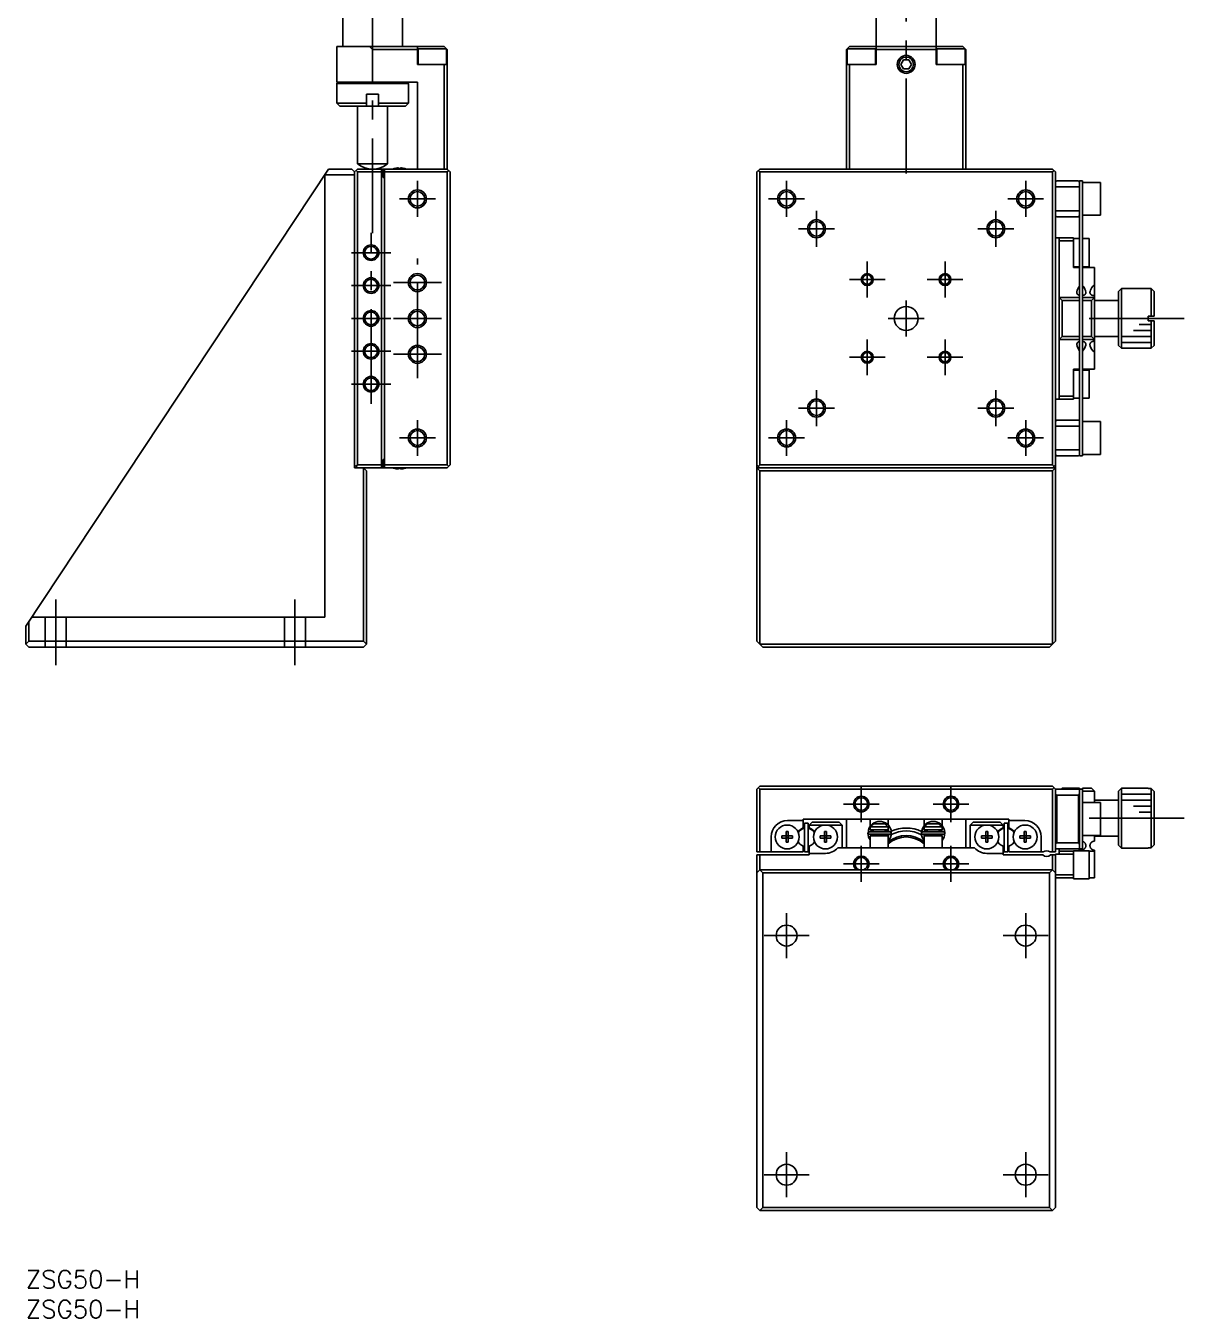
# Model space of a CAD drawing. Extents: x 0 to 429, y -8 to 337.
# Drawn here: x 0 to 193.8, y -8 to 208.2 of the extents above; entities that cross this region are included whole.
import ezdxf

# ---------------------------------------------------------------- set-up
doc = ezdxf.new("R2010")
doc.units = 0
doc.header["$LTSCALE"] = 0.5
doc.linetypes.add('CENTER', pattern=[50.8, 31.75, -6.35, 6.35, -6.35])
doc.linetypes.add('DASHED', pattern=[19.05, 12.7, -6.35])
for name, color, linetype in [('MSM_CENTER', 1, 'CENTER'), ('MSM_CONTINUOUS', 7, 'CONTINUOUS'), ('MSM_DASHED', 4, 'DASHED'), ('MSM_NARROW', 5, 'CONTINUOUS'), ('MSM_PART_NUMBER', 7, 'CONTINUOUS')]:
    doc.layers.add(name, color=color, linetype=linetype)
doc.styles.get("Standard").update_dxf_attribs({"font": 'txt.shx', "height": 3, "bigfont": 'bigfont.shx'})

# ---------------------------------------------------------------- blocks, each defined once
blk = doc.blocks.new('*U2')
at = {"layer": 'MSM_PART_NUMBER'}
blk.add_text('ZSG50-H', height=3, dxfattribs=at).set_placement((0, -3))
blk = doc.blocks.new('*U3')
at = {"layer": 'MSM_PART_NUMBER'}
blk.add_text('ZSG50-H', height=3, dxfattribs=at).set_placement((0, -8))

msp = doc.modelspace()

# ---------------------------------------------------------------- linework, layer by layer
at = {"layer": 'MSM_CENTER'}
for p, q in [((58, 173.5), (58, 252.37)), ((147.25, 183.5), (147.25, 251.01)), ((65.5, 176.25), (65.5, 182.25)), ((127.25, 176.25), (127.25, 182.25)), ((167.25, 176.25), (167.25, 182.25)), ((68.5, 179.25), (62.5, 179.25)), ((130.25, 179.25), (124.25, 179.25)), ((164.25, 179.25), (170.25, 179.25)), ((132.25, 171.25), (132.25, 177.25)), ((162.25, 171.25), (162.25, 177.25)), ((57.75, 144.95), (57.75, 173.55)), ((135.25, 174.25), (129.25, 174.25)), ((159.25, 174.25), (165.25, 174.25)), ((54.45, 170.25), (61.05, 170.25)), ((65.5, 149.25), (65.5, 169.25)), ((140.75, 168.75), (140.75, 162.75)), ((153.75, 168.75), (153.75, 162.75)), ((54.45, 164.75), (61.05, 164.75)), ((61.5, 165.25), (69.5, 165.25)), ((143.75, 165.75), (137.75, 165.75)), ((150.75, 165.75), (156.75, 165.75)), ((147.25, 162.25), (147.25, 156.25)), ((54.45, 159.25), (61.05, 159.25)), ((61.5, 159.25), (69.5, 159.25)), ((150.25, 159.25), (144.25, 159.25)), ((193.75, 159.25), (176.75, 159.25)), ((140.75, 149.75), (140.75, 155.75)), ((153.75, 149.75), (153.75, 155.75)), ((54.45, 153.75), (61.05, 153.75)), ((61.5, 153.25), (69.5, 153.25)), ((143.75, 152.75), (137.75, 152.75)), ((150.75, 152.75), (156.75, 152.75)), ((54.45, 148.25), (61.05, 148.25)), ((132.25, 141.25), (132.25, 147.25)), ((162.25, 141.25), (162.25, 147.25)), ((135.25, 144.25), (129.25, 144.25)), ((159.25, 144.25), (165.25, 144.25)), ((65.5, 142.25), (65.5, 136.25)), ((127.25, 136.25), (127.25, 142.25)), ((167.25, 136.25), (167.25, 142.25)), ((68.5, 139.25), (62.5, 139.25)), ((130.25, 139.25), (124.25, 139.25)), ((164.25, 139.25), (170.25, 139.25)), ((5, 112.25), (5, 101.25)), ((45, 112.25), (45, 101.25)), ((139.75, 75), (139.75, 81)), ((154.75, 75), (154.75, 81)), ((136.75, 78), (142.75, 78)), ((151.75, 78), (157.75, 78)), ((193.75, 75.65), (177.75, 75.65)), ((139.75, 65), (139.75, 71)), ((154.75, 65), (154.75, 71)), ((136.75, 68), (142.75, 68)), ((151.75, 68), (157.75, 68)), ((127.25, 52.25), (127.25, 59.75)), ((167.25, 52.25), (167.25, 59.75)), ((123.5, 56), (131, 56)), ((163.5, 56), (171, 56)), ((127.25, 12.25), (127.25, 19.75)), ((167.25, 12.25), (167.25, 19.75)), ((123.5, 16), (131, 16)), ((163.5, 16), (171, 16))]:
    msp.add_line(p, q, dxfattribs=at)
at = {"layer": 'MSM_CONTINUOUS'}
for p, q in [((53, 213), (53, 204.75)), ((63, 204.75), (63, 213)), ((142.25, 213), (142.25, 201.75)), ((152.25, 201.75), (152.25, 213)), ((52, 198.75), (52, 204.75)), ((52, 204.75), (70, 204.75)), ((58, 204.25), (57.5, 204.75)), ((58, 204.25), (58, 198.75)), ((65.5, 204.25), (58, 204.25)), ((65.5, 204.75), (65.5, 201.75)), ((70.35, 204.35), (65.65, 204.35)), ((65.65, 204.35), (65.65, 201.75)), ((70.5, 204.25), (70, 204.75)), ((70.35, 201.75), (70.35, 204.35)), ((70.5, 204.25), (70.5, 184.25)), ((137.75, 204.75), (137.25, 204.25)), ((137.25, 204.25), (137.25, 184.25)), ((137.4, 204.35), (137.4, 201.75)), ((142.1, 204.35), (137.4, 204.35)), ((137.75, 204.75), (156.75, 204.75)), ((142.1, 201.75), (142.1, 204.35)), ((152.25, 204.25), (142.25, 204.25)), ((152.4, 204.35), (152.4, 201.75)), ((157.1, 204.35), (152.4, 204.35)), ((157.25, 204.25), (156.75, 204.75)), ((157.1, 201.75), (157.1, 204.35)), ((157.25, 204.25), (157.25, 184.25)), ((65.5, 201.75), (70.5, 201.75)), ((70, 184.25), (70, 201.75)), ((142.25, 201.75), (137.25, 201.75)), ((137.75, 201.75), (137.75, 184.25)), ((146.38, 201.75), (146.82, 202.5)), ((146.82, 201), (146.38, 201.75)), ((146.82, 202.5), (147.68, 202.5)), ((147.68, 202.5), (148.12, 201.75)), ((148.12, 201.75), (147.68, 201)), ((152.25, 201.75), (157.25, 201.75)), ((156.75, 184.25), (156.75, 201.75)), ((147.68, 201), (146.82, 201)), ((52.2, 198.75), (52, 198.55)), ((65.5, 198.75), (52, 198.75)), ((52, 198.55), (52, 195.25)), ((64, 198.55), (52, 198.55)), ((59, 196.75), (57, 196.75)), ((57, 196.75), (57, 194.75)), ((59, 194.75), (59, 196.75)), ((64, 198.55), (63.8, 198.75)), ((64, 195.25), (64, 198.55)), ((65.5, 198.75), (65.5, 184.25)), ((52, 195.25), (57, 195.25)), ((52, 195.25), (52.5, 194.75)), ((52.5, 194.75), (63.5, 194.75)), ((55.5, 194.75), (55.5, 185.13)), ((59, 195.25), (64, 195.25)), ((60.5, 185.13), (60.5, 194.75)), ((63.5, 194.75), (64, 195.25)), ((0, 107.75), (50.63, 184.25)), ((50.63, 184.25), (54.5, 184.25)), ((55, 183.75), (54.5, 184.25)), ((55, 183.75), (55.5, 184.25)), ((55.5, 183.75), (55.25, 184)), ((55.5, 185.13), (60.5, 185.13)), ((70.5, 184.25), (55.5, 184.25)), ((59.5, 184.25), (59.5, 134.25)), ((59.75, 184.25), (59.75, 182.85)), ((60, 134.25), (60, 184.25)), ((61.61, 184.32), (61.61, 184.32)), ((62.32, 184.32), (62.32, 184.44)), ((62.68, 184.32), (62.32, 184.32)), ((62.68, 184.44), (62.68, 184.32)), ((63.39, 184.32), (63.39, 184.32)), ((70.5, 184.25), (71, 183.75)), ((70.75, 184), (70.5, 183.75)), ((122.75, 184.25), (122.25, 183.75)), ((122.75, 183.75), (122.5, 184)), ((122.75, 184.25), (171.75, 184.25)), ((172.25, 183.75), (171.75, 184.25)), ((171.75, 183.75), (172, 184)), ((50, 109.25), (50, 183.29)), ((55, 183.25), (50, 183.25)), ((55, 183.75), (55, 134.25)), ((59.5, 183.75), (55.5, 183.75)), ((55.5, 183.75), (55.5, 134.75)), ((60, 182.85), (59.75, 182.85)), ((70.5, 183.75), (60, 183.75)), ((70.5, 134.75), (70.5, 183.75)), ((71, 183.75), (71, 134.75)), ((122.25, 105.25), (122.25, 183.75)), ((171.75, 183.75), (122.75, 183.75)), ((122.75, 183.75), (122.75, 134.75)), ((171.75, 134.75), (171.75, 183.75)), ((172.25, 183.75), (172.25, 105.25)), ((172.45, 182.25), (172.25, 182.05)), ((172.45, 182.25), (176.05, 182.25)), ((176.25, 182.05), (176.05, 182.25)), ((176.25, 182.25), (176.75, 182.25)), ((176.25, 136.25), (176.25, 182.25)), ((176.75, 182.25), (176.75, 136.25)), ((179.75, 182), (176.75, 182)), ((179.75, 176.5), (179.75, 182)), ((176.25, 181.25), (172.25, 181.25)), ((172.25, 177.25), (176.25, 177.25)), ((172.25, 176.45), (172.45, 176.25)), ((176.05, 176.25), (172.45, 176.25)), ((176.05, 176.25), (176.25, 176.45)), ((176.75, 176.5), (179.75, 176.5)), ((172.25, 172.75), (175.25, 172.75)), ((172.85, 145.75), (172.85, 172.75)), ((175.25, 172.25), (172.85, 172.25)), ((175.25, 167.75), (175.25, 172.75)), ((176.25, 172.6), (175.25, 172.6)), ((177.85, 172.6), (176.75, 172.6)), ((177.85, 167.9), (177.85, 172.6)), ((175.25, 167.9), (176.25, 167.9)), ((176.25, 167.75), (175.25, 167.75)), ((176.75, 167.9), (177.85, 167.9)), ((178.75, 167.75), (176.75, 167.75)), ((178.75, 167.75), (178.75, 150.75)), ((176.75, 164.73), (176.83, 164.66)), ((178.45, 164.64), (178.55, 164.73)), ((178.55, 164.73), (178.64, 164.79)), ((178.64, 164.79), (178.75, 164.81)), ((172.85, 162.75), (173.35, 162.25)), ((172.85, 162.75), (176.25, 162.75)), ((176.25, 162.25), (173.35, 162.25)), ((173.35, 162.25), (173.35, 156.25)), ((175.8, 163.61), (175.81, 163.72)), ((175.8, 163.6), (175.8, 163.61)), ((175.8, 163.56), (175.8, 163.6)), ((175.81, 163.52), (175.8, 163.56)), ((175.81, 163.48), (175.81, 163.52)), ((175.82, 163.44), (175.81, 163.48)), ((175.83, 163.41), (175.82, 163.44)), ((175.84, 163.39), (175.83, 163.41)), ((175.86, 163.36), (175.84, 163.39)), ((175.87, 163.33), (175.86, 163.36)), ((175.89, 163.31), (175.87, 163.33)), ((175.91, 163.29), (175.89, 163.31)), ((175.93, 163.27), (175.91, 163.29)), ((175.95, 163.25), (175.93, 163.27)), ((175.97, 163.23), (175.95, 163.25)), ((176, 163.21), (175.97, 163.23)), ((176.02, 163.19), (176, 163.21)), ((176.05, 163.18), (176.02, 163.19)), ((176.08, 163.16), (176.05, 163.18)), ((176.1, 163.15), (176.08, 163.16)), ((176.13, 163.14), (176.1, 163.15)), ((176.16, 163.13), (176.13, 163.14)), ((176.19, 163.12), (176.16, 163.13)), ((176.22, 163.11), (176.19, 163.12)), ((176.25, 163.1), (176.22, 163.11)), ((176.77, 163.09), (176.75, 163.08)), ((176.75, 162.75), (178.75, 162.75)), ((178.25, 162.25), (176.75, 162.25)), ((176.8, 163.09), (176.77, 163.09)), ((176.82, 163.1), (176.8, 163.09)), ((176.85, 163.1), (176.82, 163.1)), ((176.88, 163.11), (176.85, 163.1)), ((176.91, 163.12), (176.88, 163.11)), ((176.94, 163.13), (176.91, 163.12)), ((176.97, 163.14), (176.94, 163.13)), ((176.99, 163.15), (176.97, 163.14)), ((177.02, 163.16), (176.99, 163.15)), ((177.04, 163.17), (177.02, 163.16)), ((177.07, 163.19), (177.04, 163.17)), ((177.09, 163.2), (177.07, 163.19)), ((177.12, 163.22), (177.09, 163.2)), ((177.14, 163.24), (177.12, 163.22)), ((177.16, 163.25), (177.14, 163.24)), ((177.18, 163.27), (177.16, 163.25)), ((177.2, 163.29), (177.18, 163.27)), ((177.22, 163.32), (177.2, 163.29)), ((177.23, 163.34), (177.22, 163.32)), ((177.25, 163.37), (177.23, 163.34)), ((177.26, 163.39), (177.25, 163.37)), ((177.27, 163.42), (177.26, 163.39)), ((177.28, 163.45), (177.27, 163.42)), ((177.29, 163.48), (177.28, 163.45)), ((177.3, 163.57), (177.29, 163.53)), ((177.29, 163.53), (177.29, 163.48)), ((177.3, 163.61), (177.3, 163.57)), ((178, 163.61), (178.01, 163.75)), ((178, 163.6), (178, 163.61)), ((178, 163.56), (178, 163.6)), ((178, 163.53), (178, 163.56)), ((178.01, 163.49), (178, 163.53)), ((178.02, 163.46), (178.01, 163.49)), ((178.03, 163.43), (178.02, 163.46)), ((178.04, 163.39), (178.03, 163.43)), ((178.06, 163.36), (178.04, 163.39)), ((178.07, 163.34), (178.06, 163.36)), ((178.09, 163.32), (178.07, 163.34)), ((178.1, 163.29), (178.09, 163.32)), ((178.12, 163.27), (178.1, 163.29)), ((178.14, 163.25), (178.12, 163.27)), ((178.17, 163.23), (178.14, 163.25)), ((178.19, 163.21), (178.17, 163.23)), ((178.21, 163.2), (178.19, 163.21)), ((178.24, 163.18), (178.21, 163.2)), ((178.27, 163.17), (178.24, 163.18)), ((178.25, 162.25), (178.75, 162.75)), ((178.25, 156.25), (178.25, 162.25)), ((178.29, 163.15), (178.27, 163.17)), ((178.32, 163.14), (178.29, 163.15)), ((178.35, 163.13), (178.32, 163.14)), ((178.38, 163.12), (178.35, 163.13)), ((178.41, 163.11), (178.38, 163.12)), ((178.43, 163.11), (178.41, 163.11)), ((178.46, 163.1), (178.43, 163.11)), ((178.49, 163.09), (178.46, 163.1)), ((178.52, 163.09), (178.49, 163.09)), ((178.56, 163.08), (178.52, 163.09)), ((178.59, 163.08), (178.56, 163.08)), ((178.62, 163.08), (178.59, 163.08)), ((178.65, 163.07), (178.62, 163.08)), ((178.68, 163.07), (178.65, 163.07)), ((178.72, 163.07), (178.68, 163.07)), ((178.75, 163.07), (178.72, 163.07)), ((182.75, 162.25), (178.75, 162.25)), ((183.25, 164.25), (182.75, 163.75)), ((182.75, 154.75), (182.75, 163.75)), ((183.25, 164.25), (183.25, 154.25)), ((188.25, 164.25), (183.25, 164.25)), ((188.25, 159.65), (188.25, 164.25)), ((188.75, 163.75), (188.25, 164.25)), ((188.75, 163.75), (188.75, 159.65)), ((187.75, 159.65), (187.75, 158.85)), ((188.75, 159.65), (187.75, 159.65)), ((187.75, 158.85), (188.75, 158.85)), ((188.25, 154.25), (188.25, 158.85)), ((188.75, 158.85), (188.75, 154.75)), ((173.35, 156.25), (172.85, 155.75)), ((176.25, 155.75), (172.85, 155.75)), ((173.35, 156.25), (176.25, 156.25)), ((176.75, 156.25), (178.25, 156.25)), ((178.75, 155.75), (176.75, 155.75)), ((178.75, 155.75), (178.25, 156.25)), ((178.75, 156.25), (182.75, 156.25)), ((175.8, 154.97), (175.81, 155)), ((175.8, 154.93), (175.8, 154.97)), ((175.8, 154.89), (175.8, 154.93)), ((175.8, 154.89), (175.8, 154.89)), ((175.81, 155), (175.82, 155.03)), ((175.82, 155.03), (175.83, 155.07)), ((175.83, 155.07), (175.84, 155.1)), ((175.84, 155.1), (175.85, 155.13)), ((175.85, 155.13), (175.86, 155.15)), ((175.86, 155.15), (175.88, 155.17)), ((175.88, 155.17), (175.89, 155.2)), ((175.89, 155.2), (175.91, 155.22)), ((175.91, 155.22), (175.93, 155.24)), ((175.93, 155.24), (175.95, 155.26)), ((175.95, 155.26), (175.98, 155.28)), ((175.98, 155.28), (176, 155.29)), ((176, 155.29), (176.02, 155.31)), ((176.02, 155.31), (176.05, 155.32)), ((176.05, 155.32), (176.07, 155.33)), ((176.07, 155.33), (176.1, 155.35)), ((176.1, 155.35), (176.13, 155.36)), ((176.13, 155.36), (176.16, 155.37)), ((176.16, 155.37), (176.19, 155.38)), ((176.19, 155.38), (176.22, 155.39)), ((176.22, 155.39), (176.25, 155.4)), ((176.75, 155.42), (176.78, 155.41)), ((176.78, 155.41), (176.81, 155.4)), ((176.81, 155.4), (176.85, 155.4)), ((176.85, 155.4), (176.88, 155.39)), ((176.88, 155.39), (176.91, 155.38)), ((176.91, 155.38), (176.93, 155.37)), ((176.93, 155.37), (176.96, 155.36)), ((176.96, 155.36), (176.99, 155.35)), ((176.99, 155.35), (177.01, 155.34)), ((177.01, 155.34), (177.04, 155.33)), ((177.04, 155.33), (177.06, 155.32)), ((177.06, 155.32), (177.09, 155.3)), ((177.09, 155.3), (177.11, 155.29)), ((177.11, 155.29), (177.13, 155.27)), ((177.13, 155.27), (177.15, 155.25)), ((177.15, 155.25), (177.17, 155.23)), ((177.17, 155.23), (177.19, 155.21)), ((177.19, 155.21), (177.21, 155.19)), ((177.21, 155.19), (177.23, 155.17)), ((177.23, 155.17), (177.24, 155.14)), ((177.24, 155.14), (177.26, 155.11)), ((177.26, 155.11), (177.27, 155.08)), ((177.27, 155.08), (177.28, 155.05)), ((177.28, 155.05), (177.29, 155.02)), ((177.29, 155.02), (177.29, 154.98)), ((177.29, 154.98), (177.3, 154.95)), ((177.3, 154.89), (177.29, 154.76)), ((177.3, 154.95), (177.3, 154.91)), ((177.3, 154.91), (177.3, 154.89)), ((178, 154.97), (178.01, 155.01)), ((178, 154.93), (178, 154.97)), ((178, 154.89), (178, 154.93)), ((178.01, 155.01), (178.02, 155.05)), ((178.02, 155.05), (178.03, 155.08)), ((178.03, 155.08), (178.05, 155.12)), ((178.05, 155.12), (178.06, 155.14)), ((178.06, 155.14), (178.07, 155.17)), ((178.07, 155.17), (178.09, 155.19)), ((178.09, 155.19), (178.11, 155.21)), ((178.11, 155.21), (178.13, 155.23)), ((178.13, 155.23), (178.15, 155.25)), ((178.15, 155.25), (178.17, 155.27)), ((178.17, 155.27), (178.19, 155.29)), ((178.19, 155.29), (178.22, 155.3)), ((178.22, 155.3), (178.24, 155.32)), ((178.24, 155.32), (178.27, 155.33)), ((178.27, 155.33), (178.29, 155.34)), ((178.29, 155.34), (178.32, 155.36)), ((178.32, 155.36), (178.35, 155.37)), ((178.35, 155.37), (178.38, 155.38)), ((178.38, 155.38), (178.41, 155.39)), ((178.41, 155.39), (178.44, 155.39)), ((178.44, 155.39), (178.46, 155.4)), ((178.46, 155.4), (178.49, 155.41)), ((178.55, 153.77), (178.46, 153.85)), ((178.49, 155.41), (178.52, 155.41)), ((178.52, 155.41), (178.55, 155.42)), ((178.55, 155.42), (178.58, 155.42)), ((178.64, 153.71), (178.55, 153.77)), ((178.58, 155.42), (178.61, 155.42)), ((178.61, 155.42), (178.65, 155.43)), ((178.75, 153.69), (178.64, 153.71)), ((178.65, 155.43), (178.68, 155.43)), ((178.68, 155.43), (178.72, 155.43)), ((178.72, 155.43), (178.75, 155.43)), ((182.75, 154.75), (183.25, 154.25)), ((183.25, 154.25), (188.25, 154.25)), ((188.25, 154.25), (188.75, 154.75)), ((175.25, 145.75), (175.25, 150.75)), ((175.25, 150.75), (176.25, 150.75)), ((176.25, 150.6), (175.25, 150.6)), ((176.75, 150.75), (178.75, 150.75)), ((177.85, 150.6), (176.75, 150.6)), ((177.85, 145.9), (177.85, 150.6)), ((175.25, 145.75), (172.25, 145.75)), ((172.85, 146.25), (175.25, 146.25)), ((175.25, 145.9), (176.25, 145.9)), ((176.75, 145.9), (177.85, 145.9)), ((172.45, 142.25), (172.25, 142.05)), ((176.25, 141.25), (172.25, 141.25)), ((172.45, 142.25), (176.05, 142.25)), ((176.25, 142.05), (176.05, 142.25)), ((179.75, 142), (176.75, 142)), ((179.75, 136.5), (179.75, 142)), ((172.25, 137.25), (176.25, 137.25)), ((172.25, 136.45), (172.45, 136.25)), ((176.05, 136.25), (172.45, 136.25)), ((176.05, 136.25), (176.25, 136.45)), ((176.75, 136.25), (176.25, 136.25)), ((176.75, 136.5), (179.75, 136.5)), ((55.5, 134.25), (55, 134.75)), ((70.5, 134.25), (55, 134.25)), ((55.25, 134.5), (55.5, 134.75)), ((55.5, 134.75), (59.5, 134.75)), ((56.5, 105.25), (56.5, 134.25)), ((56.5, 134.25), (57, 133.75)), ((60, 135.65), (59.75, 135.65)), ((59.75, 134.25), (59.75, 135.65)), ((60, 134.75), (70.5, 134.75)), ((61.61, 134.18), (61.61, 134.18)), ((62.32, 134.18), (62.68, 134.18)), ((62.32, 134.06), (62.32, 134.18)), ((62.68, 134.18), (62.68, 134.06)), ((63.39, 134.18), (63.39, 134.18)), ((70.5, 134.75), (70.75, 134.5)), ((70.5, 134.25), (71, 134.75)), ((122.25, 134.75), (122.75, 134.25)), ((122.25, 134.25), (122.75, 133.75)), ((122.25, 134.25), (172.25, 134.25)), ((122.5, 134.5), (122.75, 134.75)), ((122.75, 134.75), (171.75, 134.75)), ((172, 134.5), (171.75, 134.75)), ((171.75, 134.25), (172.25, 134.75)), ((171.75, 133.75), (172.25, 134.25)), ((57, 133.75), (57, 104.75)), ((171.75, 133.75), (122.75, 133.75)), ((122.75, 133.75), (122.75, 104.75)), ((171.75, 104.75), (171.75, 133.75)), ((0.5, 108.51), (0.5, 105.25)), ((0.99, 109.25), (50, 109.25)), ((0, 104.75), (0, 107.75)), ((0.5, 105.25), (0, 104.75)), ((0, 104.75), (0.5, 104.25)), ((0.5, 105.25), (56.5, 105.25)), ((56.5, 104.25), (0.5, 104.25)), ((57, 104.75), (56.5, 105.25)), ((56.5, 104.25), (57, 104.75)), ((123.25, 104.25), (122.25, 105.25)), ((122.75, 104.75), (171.75, 104.75)), ((171.25, 104.25), (123.25, 104.25)), ((172.25, 105.25), (171.25, 104.25)), ((122.25, 80.5), (122.75, 81)), ((122.25, 70), (122.25, 80.5)), ((122.5, 80.75), (122.75, 80.5)), ((122.75, 81), (171.75, 81)), ((122.75, 80.5), (122.75, 70)), ((171.75, 80.5), (122.75, 80.5)), ((172.25, 80.5), (171.75, 81)), ((171.75, 80.5), (172, 80.75)), ((171.75, 70), (171.75, 80.5)), ((172.25, 80.5), (176.75, 80.5)), ((172.25, 80.5), (172.25, 70)), ((173.35, 80.65), (173.2, 80.5)), ((173.35, 80.65), (176.25, 80.65)), ((176.25, 80.65), (176.25, 70.5)), ((176.75, 80.65), (176.75, 70.5)), ((176.75, 80.65), (178.25, 80.65)), ((178.75, 80.15), (176.75, 80.15)), ((178.75, 80.15), (178.25, 80.65)), ((178.75, 80.15), (178.75, 78.25)), ((183.25, 80.65), (182.75, 80.15)), ((182.75, 71.15), (182.75, 80.15)), ((183.25, 80.65), (183.25, 70.65)), ((187.75, 80.65), (183.25, 80.65)), ((187.75, 80.65), (187.75, 80.63)), ((187.75, 80.63), (188.25, 80.63)), ((188.25, 70.67), (188.25, 80.63)), ((188.25, 80.63), (188.75, 80.13)), ((188.75, 80.13), (188.75, 71.17)), ((172.25, 79.7), (172.45, 79.5)), ((172.45, 79.5), (172.45, 71.5)), ((176.05, 79.5), (172.45, 79.5)), ((176.05, 79.5), (176.25, 79.7)), ((176.05, 71.5), (176.05, 79.5)), ((179.75, 78.25), (176.75, 78.25)), ((182.75, 78.65), (178.75, 78.65)), ((179.75, 72.75), (179.75, 78.25)), ((130.05, 75.25), (127.4, 75.25)), ((129.76, 73.87), (130.05, 74.04)), ((130.05, 75.5), (164.45, 75.5)), ((130.05, 74.04), (130.05, 75.5)), ((130.25, 70), (130.25, 74.8)), ((130.85, 74.8), (130.25, 74.8)), ((130.85, 70), (130.85, 74.8)), ((131.05, 74.5), (131.55, 75)), ((131.05, 74.5), (131.05, 74.04)), ((136.55, 74.5), (131.05, 74.5)), ((131.05, 74.04), (131.34, 73.87)), ((131.55, 75), (136.05, 75)), ((136.05, 75), (136.55, 74.5)), ((136.55, 70.7), (136.55, 74.5)), ((137.25, 70.7), (137.25, 75.5)), ((141, 73.88), (140.87, 73.19)), ((140.98, 73.77), (140.97, 73.73)), ((140.97, 73.73), (140.97, 73.7)), ((140.97, 73.7), (140.97, 73.66)), ((140.97, 73.66), (140.97, 73.63)), ((140.97, 73.63), (140.97, 73.59)), ((140.97, 73.59), (140.97, 73.56)), ((140.97, 73.56), (140.98, 73.53)), ((140.99, 73.83), (140.98, 73.8)), ((140.98, 73.8), (140.98, 73.77)), ((140.98, 73.53), (140.99, 73.49)), ((141, 73.87), (140.99, 73.83)), ((141.01, 73.9), (141, 73.87)), ((141.02, 73.93), (141.01, 73.9)), ((141.03, 73.93), (141.02, 73.93)), ((141.03, 73.94), (141.25, 73.87)), ((141.03, 73.93), (141.03, 73.93)), ((141.04, 73.93), (141.03, 73.93)), ((141.03, 73.93), (141.03, 73.93)), ((141.05, 73.93), (141.04, 73.93)), ((141.04, 73.93), (141.04, 73.93)), ((141.06, 73.93), (141.05, 73.93)), ((141.07, 73.93), (141.06, 73.93)), ((141.08, 73.93), (141.07, 73.93)), ((141.09, 73.92), (141.08, 73.93)), ((141.1, 73.92), (141.09, 73.92)), ((141.11, 73.91), (141.1, 73.92)), ((141.13, 73.91), (141.11, 73.91)), ((141.14, 73.91), (141.13, 73.91)), ((141.15, 73.9), (141.14, 73.91)), ((141.17, 73.9), (141.15, 73.9)), ((141.18, 73.89), (141.17, 73.9)), ((141.19, 73.89), (141.18, 73.89)), ((141.21, 73.88), (141.19, 73.89)), ((141.22, 73.87), (141.21, 73.88)), ((141.24, 73.87), (141.22, 73.87)), ((141.25, 73.86), (141.24, 73.87)), ((141.25, 75.5), (141.25, 74.32)), ((141.25, 74.32), (141.25, 74.32)), ((141.25, 74.32), (141.25, 74.32)), ((144.25, 74.2), (141.25, 74.2)), ((141.25, 74.2), (141.25, 73.7)), ((141.25, 73.7), (144.25, 73.7)), ((141.3, 74.2), (141.83, 74.7)), ((141.37, 73.69), (141.37, 73.7)), ((141.37, 73.68), (141.37, 73.69)), ((141.37, 73.66), (141.37, 73.68)), ((141.37, 73.65), (141.37, 73.66)), ((141.37, 73.63), (141.37, 73.65)), ((141.37, 73.62), (141.37, 73.63)), ((141.37, 73.6), (141.37, 73.62)), ((141.38, 73.59), (141.37, 73.6)), ((141.38, 73.58), (141.38, 73.59)), ((141.38, 73.56), (141.38, 73.58)), ((141.39, 73.55), (141.38, 73.56)), ((141.4, 73.53), (141.39, 73.55)), ((141.4, 73.52), (141.4, 73.53)), ((141.41, 73.51), (141.4, 73.52)), ((141.75, 73.7), (141.75, 73.36)), ((143.67, 74.7), (141.83, 74.7)), ((143.67, 74.7), (144.2, 74.2)), ((143.75, 73.36), (143.75, 73.7)), ((144.23, 73.51), (144.22, 73.5)), ((144.24, 73.54), (144.23, 73.53)), ((144.23, 73.53), (144.23, 73.51)), ((144.25, 73.56), (144.24, 73.54)), ((144.25, 74.48), (144.25, 75.5)), ((144.25, 73.57), (144.25, 74.2)), ((144.25, 73.75), (144.27, 73.7)), ((144.25, 73.75), (144.26, 73.7)), ((144.26, 73.6), (144.25, 73.58)), ((144.25, 73.58), (144.25, 73.57)), ((144.25, 73.57), (144.25, 73.56)), ((144.26, 73.7), (144.26, 73.69)), ((144.26, 73.69), (144.26, 73.67)), ((144.26, 73.67), (144.26, 73.66)), ((144.26, 73.66), (144.26, 73.64)), ((144.26, 73.64), (144.26, 73.63)), ((144.26, 73.63), (144.26, 73.61)), ((144.26, 73.61), (144.26, 73.6)), ((144.27, 73.7), (144.35, 73.36)), ((144.61, 73.93), (144.58, 73.98)), ((144.63, 73.88), (144.61, 73.93)), ((149.94, 73.87), (149.81, 73.18)), ((149.92, 73.76), (149.91, 73.72)), ((149.91, 73.72), (149.91, 73.69)), ((149.91, 73.69), (149.91, 73.65)), ((149.91, 73.65), (149.91, 73.62)), ((149.91, 73.62), (149.91, 73.58)), ((149.91, 73.58), (149.92, 73.55)), ((149.93, 73.82), (149.92, 73.79)), ((149.92, 73.79), (149.92, 73.76)), ((149.92, 73.55), (149.92, 73.52)), ((149.92, 73.52), (149.93, 73.48)), ((149.94, 73.86), (149.93, 73.82)), ((149.95, 73.89), (149.94, 73.86)), ((149.97, 73.92), (149.95, 73.89)), ((149.97, 73.93), (150.2, 73.86)), ((149.97, 73.92), (149.97, 73.92)), ((149.97, 73.92), (149.97, 73.92)), ((149.98, 73.92), (149.97, 73.92)), ((149.99, 73.92), (149.98, 73.92)), ((149.98, 73.92), (149.98, 73.92)), ((150, 73.92), (149.99, 73.92)), ((149.99, 73.92), (149.99, 73.92)), ((150.01, 73.92), (150, 73.92)), ((150.02, 73.91), (150.01, 73.92)), ((150.03, 73.91), (150.02, 73.91)), ((150.05, 73.91), (150.03, 73.91)), ((150.06, 73.9), (150.05, 73.91)), ((150.07, 73.9), (150.06, 73.9)), ((150.08, 73.89), (150.07, 73.9)), ((150.1, 73.89), (150.08, 73.89)), ((150.11, 73.88), (150.1, 73.89)), ((150.13, 73.88), (150.11, 73.88)), ((150.14, 73.87), (150.13, 73.88)), ((150.15, 73.87), (150.14, 73.87)), ((150.17, 73.86), (150.15, 73.87)), ((150.18, 73.85), (150.17, 73.86)), ((150.2, 73.85), (150.18, 73.85)), ((150.2, 73.86), (150.25, 73.83)), ((150.21, 73.84), (150.2, 73.85)), ((150.22, 73.83), (150.21, 73.84)), ((150.24, 73.83), (150.22, 73.83)), ((150.25, 73.82), (150.24, 73.83)), ((150.25, 75.5), (150.25, 74.39)), ((153.25, 74.2), (150.25, 74.2)), ((150.25, 74.2), (150.25, 73.7)), ((150.25, 73.7), (153.25, 73.7)), ((150.3, 74.2), (150.83, 74.7)), ((150.31, 73.68), (150.31, 73.7)), ((150.31, 73.7), (150.31, 73.7)), ((150.31, 73.67), (150.31, 73.68)), ((150.31, 73.65), (150.31, 73.67)), ((150.31, 73.64), (150.31, 73.65)), ((150.31, 73.62), (150.31, 73.64)), ((150.31, 73.61), (150.31, 73.62)), ((150.31, 73.59), (150.31, 73.61)), ((150.32, 73.58), (150.31, 73.59)), ((150.32, 73.56), (150.32, 73.58)), ((150.33, 73.55), (150.32, 73.56)), ((150.33, 73.54), (150.33, 73.55)), ((150.34, 73.52), (150.33, 73.54)), ((150.34, 73.51), (150.34, 73.52)), ((150.35, 73.5), (150.34, 73.51)), ((150.75, 73.7), (150.75, 73.35)), ((152.67, 74.7), (150.83, 74.7)), ((152.67, 74.7), (153.2, 74.2)), ((152.75, 73.35), (152.75, 73.7)), ((153.18, 73.52), (153.17, 73.5)), ((153.19, 73.54), (153.18, 73.53)), ((153.18, 73.53), (153.18, 73.52)), ((153.2, 73.57), (153.19, 73.56)), ((153.19, 73.56), (153.19, 73.54)), ((153.2, 73.7), (153.2, 73.69)), ((153.2, 73.69), (153.21, 73.68)), ((153.21, 73.63), (153.2, 73.62)), ((153.2, 73.62), (153.2, 73.6)), ((153.2, 73.6), (153.2, 73.59)), ((153.2, 73.59), (153.2, 73.57)), ((153.21, 73.7), (153.3, 73.35)), ((153.21, 73.68), (153.21, 73.66)), ((153.21, 73.66), (153.21, 73.65)), ((153.21, 73.65), (153.21, 73.63)), ((153.25, 74.41), (153.25, 75.5)), ((153.25, 74.4), (153.25, 74.41)), ((153.25, 74.41), (153.25, 74.41)), ((153.25, 73.7), (153.25, 74.2)), ((153.55, 73.92), (153.53, 73.97)), ((153.57, 73.87), (153.55, 73.92)), ((157.25, 70.7), (157.25, 75.5)), ((157.95, 74.5), (158.45, 75)), ((157.95, 70.7), (157.95, 74.5)), ((163.45, 74.5), (157.95, 74.5)), ((158.45, 75), (162.95, 75)), ((162.95, 75), (163.45, 74.5)), ((163.45, 74.04), (163.16, 73.87)), ((163.45, 74.5), (163.45, 74.04)), ((163.65, 70), (163.65, 74.8)), ((163.65, 74.8), (164.25, 74.8)), ((164.25, 70), (164.25, 74.8)), ((164.45, 74.04), (164.45, 75.5)), ((164.45, 75.25), (167.1, 75.25)), ((164.74, 73.87), (164.45, 74.04)), ((124.65, 72.5), (124.65, 70)), ((126.46, 72.68), (127.17, 72.68)), ((126.46, 72.32), (126.46, 72.68)), ((127.17, 72.32), (126.46, 72.32)), ((127.17, 73.39), (127.53, 73.39)), ((127.17, 72.68), (127.17, 73.39)), ((127.18, 72.67), (127.17, 72.68)), ((127.18, 72.33), (127.17, 72.32)), ((127.17, 71.61), (127.17, 72.32)), ((127.53, 71.61), (127.17, 71.61)), ((127.18, 72.33), (127.18, 72.67)), ((127.18, 72.67), (127.52, 72.67)), ((127.52, 72.33), (127.18, 72.33)), ((127.52, 72.67), (127.53, 72.68)), ((127.52, 72.67), (127.52, 72.33)), ((127.52, 72.33), (127.53, 72.32)), ((127.53, 73.39), (127.53, 72.68)), ((127.53, 72.68), (128.24, 72.68)), ((127.53, 72.32), (127.53, 71.61)), ((128.24, 72.32), (127.53, 72.32)), ((128.24, 72.68), (128.24, 72.32)), ((132.86, 72.68), (133.57, 72.68)), ((132.86, 72.32), (132.86, 72.68)), ((133.57, 72.32), (132.86, 72.32)), ((133.57, 73.39), (133.93, 73.39)), ((133.57, 72.68), (133.57, 73.39)), ((133.58, 72.67), (133.57, 72.68)), ((133.58, 72.33), (133.57, 72.32)), ((133.57, 71.61), (133.57, 72.32)), ((133.93, 71.61), (133.57, 71.61)), ((133.58, 72.33), (133.58, 72.67)), ((133.58, 72.67), (133.92, 72.67)), ((133.92, 72.33), (133.58, 72.33)), ((133.92, 72.67), (133.93, 72.68)), ((133.92, 72.67), (133.92, 72.33)), ((133.92, 72.33), (133.93, 72.32)), ((133.93, 73.39), (133.93, 72.68)), ((134.64, 72.68), (133.93, 72.68)), ((133.93, 72.32), (133.93, 71.61)), ((134.64, 72.32), (133.93, 72.32)), ((134.64, 72.68), (134.64, 72.32)), ((140.99, 73.49), (141, 73.46)), ((141, 73.46), (141.01, 73.43)), ((141.01, 73.43), (141.02, 73.39)), ((141.02, 73.39), (141.03, 73.36)), ((141.03, 73.36), (141.04, 73.36)), ((144.57, 73.36), (141.07, 73.36)), ((141.07, 72.96), (144.57, 72.96)), ((144.25, 72.7), (141.25, 72.7)), ((141.25, 72.7), (141.25, 70.7)), ((141.34, 72.7), (141.28, 72.96)), ((141.42, 73.5), (141.41, 73.51)), ((141.41, 73.5), (141.75, 73.5)), ((141.43, 73.48), (141.42, 73.5)), ((141.44, 73.47), (141.43, 73.48)), ((141.44, 73.46), (141.44, 73.47)), ((141.46, 73.45), (141.44, 73.46)), ((141.47, 73.44), (141.46, 73.45)), ((141.48, 73.43), (141.47, 73.44)), ((141.49, 73.42), (141.48, 73.43)), ((141.5, 73.41), (141.49, 73.42)), ((141.51, 73.4), (141.5, 73.41)), ((141.53, 73.4), (141.51, 73.4)), ((141.54, 73.39), (141.53, 73.4)), ((141.55, 73.39), (141.54, 73.39)), ((141.57, 73.38), (141.55, 73.39)), ((141.58, 73.38), (141.57, 73.38)), ((141.6, 73.37), (141.58, 73.38)), ((141.61, 73.37), (141.6, 73.37)), ((141.62, 73.37), (141.61, 73.37)), ((141.64, 73.36), (141.62, 73.37)), ((141.65, 73.36), (141.64, 73.36)), ((141.67, 73.36), (141.65, 73.36)), ((141.75, 72.96), (141.75, 72.7)), ((143.75, 73.5), (144.22, 73.5)), ((143.75, 72.7), (143.75, 72.96)), ((143.97, 73.36), (143.96, 73.36)), ((143.99, 73.36), (143.97, 73.36)), ((144, 73.37), (143.99, 73.36)), ((144.02, 73.37), (144, 73.37)), ((144.03, 73.37), (144.02, 73.37)), ((144.04, 73.37), (144.03, 73.37)), ((144.06, 73.38), (144.04, 73.37)), ((144.07, 73.38), (144.06, 73.38)), ((144.09, 73.39), (144.07, 73.38)), ((144.1, 73.39), (144.09, 73.39)), ((144.11, 73.4), (144.1, 73.39)), ((144.13, 73.41), (144.11, 73.4)), ((144.14, 73.42), (144.13, 73.41)), ((144.15, 73.43), (144.14, 73.42)), ((144.16, 73.44), (144.15, 73.43)), ((144.17, 73.44), (144.16, 73.44)), ((144.18, 73.46), (144.17, 73.44)), ((144.19, 73.47), (144.18, 73.46)), ((144.2, 73.48), (144.19, 73.47)), ((144.21, 73.49), (144.2, 73.48)), ((144.22, 73.5), (144.21, 73.49)), ((144.25, 70.7), (144.25, 72.7)), ((144.29, 72.67), (144.25, 72.57)), ((144.35, 72.96), (144.29, 72.67)), ((144.76, 73.18), (144.76, 73.29)), ((149.93, 73.48), (149.94, 73.45)), ((149.94, 73.45), (149.95, 73.42)), ((149.95, 73.42), (149.96, 73.38)), ((149.96, 73.38), (149.98, 73.35)), ((149.98, 73.35), (149.98, 73.35)), ((153.51, 73.35), (150.01, 73.35)), ((150.01, 72.95), (153.51, 72.95)), ((150.27, 72.7), (150.22, 72.95)), ((153.25, 72.7), (150.25, 72.7)), ((150.25, 72.7), (150.25, 70.7)), ((150.35, 73.5), (150.75, 73.5)), ((150.36, 73.48), (150.35, 73.5)), ((150.37, 73.47), (150.36, 73.48)), ((150.38, 73.46), (150.37, 73.47)), ((150.39, 73.45), (150.38, 73.46)), ((150.4, 73.44), (150.39, 73.45)), ((150.41, 73.43), (150.4, 73.44)), ((150.42, 73.42), (150.41, 73.43)), ((150.43, 73.41), (150.42, 73.42)), ((150.44, 73.4), (150.43, 73.41)), ((150.46, 73.39), (150.44, 73.4)), ((150.47, 73.39), (150.46, 73.39)), ((150.48, 73.38), (150.47, 73.39)), ((150.5, 73.37), (150.48, 73.38)), ((150.51, 73.37), (150.5, 73.37)), ((150.52, 73.36), (150.51, 73.37)), ((150.54, 73.36), (150.52, 73.36)), ((150.55, 73.36), (150.54, 73.36)), ((150.57, 73.36), (150.55, 73.36)), ((150.58, 73.35), (150.57, 73.36)), ((150.6, 73.35), (150.58, 73.35)), ((150.61, 73.35), (150.6, 73.35)), ((150.75, 72.95), (150.75, 72.7)), ((152.75, 73.5), (153.17, 73.5)), ((152.75, 72.7), (152.75, 72.95)), ((152.93, 73.35), (152.91, 73.35)), ((152.91, 73.35), (152.91, 73.35)), ((152.94, 73.35), (152.93, 73.35)), ((152.96, 73.36), (152.94, 73.35)), ((152.97, 73.36), (152.96, 73.36)), ((152.99, 73.36), (152.97, 73.36)), ((153, 73.37), (152.99, 73.36)), ((153.01, 73.37), (153, 73.37)), ((153.03, 73.38), (153.01, 73.37)), ((153.04, 73.38), (153.03, 73.38)), ((153.05, 73.39), (153.04, 73.38)), ((153.07, 73.4), (153.05, 73.39)), ((153.08, 73.41), (153.07, 73.4)), ((153.09, 73.42), (153.08, 73.41)), ((153.1, 73.42), (153.09, 73.42)), ((153.11, 73.43), (153.1, 73.42)), ((153.12, 73.44), (153.11, 73.43)), ((153.13, 73.46), (153.12, 73.44)), ((153.14, 73.47), (153.13, 73.46)), ((153.15, 73.48), (153.14, 73.47)), ((153.16, 73.49), (153.15, 73.48)), ((153.17, 73.5), (153.16, 73.49)), ((153.3, 72.95), (153.24, 72.7)), ((153.25, 70.7), (153.25, 72.7)), ((153.71, 73.17), (153.7, 73.27)), ((159.86, 72.32), (159.86, 72.68)), ((159.86, 72.68), (160.57, 72.68)), ((160.57, 72.32), (159.86, 72.32)), ((160.57, 73.39), (160.93, 73.39)), ((160.57, 72.68), (160.57, 73.39)), ((160.58, 72.67), (160.57, 72.68)), ((160.58, 72.33), (160.57, 72.32)), ((160.57, 71.61), (160.57, 72.32)), ((160.93, 71.61), (160.57, 71.61)), ((160.58, 72.33), (160.58, 72.67)), ((160.58, 72.67), (160.92, 72.67)), ((160.92, 72.33), (160.58, 72.33)), ((160.92, 72.67), (160.93, 72.68)), ((160.92, 72.67), (160.92, 72.33)), ((160.92, 72.33), (160.93, 72.32)), ((160.93, 73.39), (160.93, 72.68)), ((161.64, 72.68), (160.93, 72.68)), ((160.93, 72.32), (160.93, 71.61)), ((161.64, 72.32), (160.93, 72.32)), ((161.64, 72.68), (161.64, 72.32)), ((166.26, 72.68), (166.97, 72.68)), ((166.26, 72.32), (166.26, 72.68)), ((166.97, 72.32), (166.26, 72.32)), ((166.97, 73.39), (167.33, 73.39)), ((166.97, 72.68), (166.97, 73.39)), ((166.98, 72.67), (166.97, 72.68)), ((166.98, 72.33), (166.97, 72.32)), ((166.97, 71.61), (166.97, 72.32)), ((167.33, 71.61), (166.97, 71.61)), ((166.98, 72.33), (166.98, 72.67)), ((166.98, 72.67), (167.32, 72.67)), ((167.32, 72.33), (166.98, 72.33)), ((167.32, 72.67), (167.33, 72.68)), ((167.32, 72.67), (167.32, 72.33)), ((167.32, 72.33), (167.33, 72.32)), ((167.33, 73.39), (167.33, 72.68)), ((167.33, 72.68), (168.04, 72.68)), ((167.33, 72.32), (167.33, 71.61)), ((168.04, 72.32), (167.33, 72.32)), ((168.04, 72.68), (168.04, 72.32)), ((169.85, 72.5), (169.85, 70)), ((172.45, 71.5), (172.25, 71.3)), ((172.45, 71.5), (176.05, 71.5)), ((176.25, 71.3), (176.05, 71.5)), ((176.75, 72.75), (179.75, 72.75)), ((176.75, 71.77), (176.77, 71.77)), ((176.77, 71.77), (176.79, 71.76)), ((176.79, 71.76), (176.81, 71.75)), ((176.81, 71.75), (176.84, 71.74)), ((176.84, 71.74), (176.86, 71.73)), ((176.86, 71.73), (176.88, 71.72)), ((176.88, 71.72), (176.9, 71.71)), ((176.9, 71.71), (176.92, 71.7)), ((176.92, 71.7), (176.94, 71.69)), ((176.94, 71.69), (176.96, 71.68)), ((176.96, 71.68), (176.98, 71.66)), ((176.98, 71.66), (177, 71.65)), ((177, 71.65), (177.02, 71.63)), ((177.02, 71.63), (177.05, 71.61)), ((177.05, 71.61), (177.08, 71.58)), ((177.08, 71.58), (177.1, 71.56)), ((177.1, 71.56), (177.11, 71.54)), ((177.11, 71.54), (177.13, 71.53)), ((177.13, 71.53), (177.15, 71.5)), ((177.15, 71.5), (177.17, 71.47)), ((177.17, 71.47), (177.19, 71.44)), ((177.19, 71.44), (177.21, 71.41)), ((177.21, 71.41), (177.23, 71.38)), ((177.23, 71.38), (177.24, 71.34)), ((178.06, 71.34), (178.07, 71.36)), ((178.07, 71.36), (178.08, 71.39)), ((178.08, 71.39), (178.1, 71.42)), ((178.1, 71.42), (178.11, 71.45)), ((178.11, 71.45), (178.13, 71.47)), ((178.13, 71.47), (178.15, 71.5)), ((178.15, 71.5), (178.17, 71.53)), ((178.17, 71.53), (178.19, 71.54)), ((178.19, 71.54), (178.2, 71.56)), ((178.2, 71.56), (178.22, 71.58)), ((178.22, 71.58), (178.24, 71.6)), ((178.24, 71.6), (178.26, 71.62)), ((178.26, 71.62), (178.29, 71.64)), ((178.29, 71.64), (178.32, 71.66)), ((178.32, 71.66), (178.34, 71.68)), ((178.34, 71.68), (178.36, 71.69)), ((178.36, 71.69), (178.38, 71.7)), ((178.38, 71.7), (178.4, 71.71)), ((178.4, 71.71), (178.42, 71.72)), ((178.42, 71.72), (178.44, 71.73)), ((178.44, 71.73), (178.47, 71.74)), ((178.47, 71.74), (178.49, 71.75)), ((178.49, 71.75), (178.52, 71.76)), ((178.52, 71.76), (178.54, 71.77)), ((178.54, 71.77), (178.57, 71.78)), ((178.57, 71.78), (178.59, 71.78)), ((178.59, 71.78), (178.61, 71.79)), ((178.61, 71.79), (178.65, 71.79)), ((178.65, 71.79), (178.68, 71.8)), ((178.68, 71.8), (178.72, 71.8)), ((178.72, 71.8), (178.75, 71.8)), ((178.75, 71.8), (178.75, 72.75)), ((178.75, 72.65), (182.75, 72.65)), ((130.05, 70), (122.25, 70)), ((122.25, 69.5), (131.05, 69.5)), ((122.25, 10.5), (122.25, 69.5)), ((122.75, 69.5), (122.75, 67)), ((130.05, 70.96), (129.76, 71.13)), ((130.05, 70), (130.05, 70.96)), ((130.25, 70), (130.85, 70)), ((131.34, 71.13), (131.05, 70.96)), ((131.05, 70.96), (131.05, 69.5)), ((131.05, 69.75), (133.75, 69.75)), ((158.67, 70.7), (135.83, 70.7)), ((163.45, 69.75), (160.75, 69.75)), ((163.16, 71.13), (163.45, 70.96)), ((163.45, 69.5), (163.45, 70.96)), ((170.09, 69.5), (163.45, 69.5)), ((164.25, 70), (163.65, 70)), ((164.45, 70.96), (164.74, 71.13)), ((164.45, 70), (164.45, 70.96)), ((170.15, 70), (164.45, 70)), ((171.35, 70), (172.25, 70)), ((172.25, 69.5), (171.41, 69.5)), ((171.75, 67), (171.75, 69.5)), ((176.75, 70.5), (172.25, 70.5)), ((175.25, 69.65), (172.25, 69.65)), ((172.25, 69.65), (172.25, 10.5)), ((172.85, 69.65), (172.85, 70.5)), ((172.85, 70.15), (175.25, 70.15)), ((175.25, 70.2), (175.25, 65.5)), ((177.85, 70.2), (175.25, 70.2)), ((176.05, 70.49), (176.04, 70.5)), ((176.09, 70.46), (176.05, 70.49)), ((176.13, 70.43), (176.09, 70.46)), ((176.15, 70.42), (176.13, 70.43)), ((176.19, 70.39), (176.15, 70.42)), ((176.22, 70.37), (176.19, 70.39)), ((176.25, 70.36), (176.22, 70.37)), ((176.28, 70.35), (176.25, 70.36)), ((176.31, 70.34), (176.28, 70.35)), ((176.32, 70.34), (176.31, 70.34)), ((176.34, 70.33), (176.32, 70.34)), ((176.36, 70.33), (176.34, 70.33)), ((176.37, 70.32), (176.36, 70.33)), ((176.39, 70.32), (176.37, 70.32)), ((176.4, 70.31), (176.39, 70.32)), ((176.42, 70.31), (176.4, 70.31)), ((176.43, 70.31), (176.42, 70.31)), ((176.45, 70.31), (176.43, 70.31)), ((176.46, 70.31), (176.45, 70.31)), ((176.47, 70.3), (176.46, 70.31)), ((176.49, 70.3), (176.47, 70.3)), ((176.5, 70.3), (176.49, 70.3)), ((176.51, 70.3), (176.5, 70.3)), ((176.52, 70.3), (176.51, 70.3)), ((176.53, 70.3), (176.52, 70.3)), ((176.54, 70.3), (176.53, 70.3)), ((176.55, 70.3), (176.54, 70.3)), ((176.56, 70.3), (176.55, 70.3)), ((176.57, 70.3), (176.56, 70.3)), ((176.59, 70.3), (176.57, 70.3)), ((176.6, 70.3), (176.59, 70.3)), ((176.61, 70.3), (176.6, 70.3)), ((176.62, 70.3), (176.61, 70.3)), ((176.63, 70.3), (176.62, 70.3)), ((176.64, 70.31), (176.63, 70.3)), ((176.65, 70.31), (176.64, 70.31)), ((176.66, 70.31), (176.65, 70.31)), ((176.68, 70.31), (176.66, 70.31)), ((176.69, 70.31), (176.68, 70.31)), ((176.7, 70.32), (176.69, 70.31)), ((176.73, 70.32), (176.7, 70.32)), ((176.75, 70.33), (176.73, 70.32)), ((176.77, 70.33), (176.75, 70.33)), ((176.79, 70.34), (176.77, 70.33)), ((176.81, 70.35), (176.79, 70.34)), ((176.84, 70.36), (176.81, 70.35)), ((176.86, 70.37), (176.84, 70.36)), ((176.89, 70.38), (176.86, 70.37)), ((176.92, 70.4), (176.89, 70.38)), ((176.95, 70.42), (176.92, 70.4)), ((176.98, 70.44), (176.95, 70.42)), ((177.02, 70.47), (176.98, 70.44)), ((177.06, 70.5), (177.02, 70.47)), ((177.1, 70.54), (177.06, 70.5)), ((177.13, 70.57), (177.1, 70.54)), ((177.16, 70.61), (177.13, 70.57)), ((177.19, 70.66), (177.16, 70.61)), ((177.21, 70.7), (177.19, 70.66)), ((177.24, 70.75), (177.21, 70.7)), ((177.24, 71.34), (177.25, 71.32)), ((177.25, 70.78), (177.24, 70.75)), ((177.25, 71.32), (177.26, 71.29)), ((177.26, 70.82), (177.25, 70.78)), ((177.26, 71.29), (177.27, 71.26)), ((177.28, 70.86), (177.26, 70.82)), ((177.27, 71.26), (177.28, 71.24)), ((177.28, 71.24), (177.28, 71.21)), ((177.28, 71.21), (177.29, 71.17)), ((177.29, 70.9), (177.28, 70.86)), ((177.29, 71.17), (177.29, 71.14)), ((177.29, 71.14), (177.3, 71.1)), ((177.3, 70.98), (177.29, 70.94)), ((177.29, 70.94), (177.29, 70.9)), ((177.3, 71.1), (177.3, 71.07)), ((177.3, 71.07), (177.3, 71.03)), ((177.3, 71.03), (177.3, 70.98)), ((177.85, 65.5), (177.85, 70.2)), ((177.85, 70.15), (178.75, 70.15)), ((178, 71.11), (178.01, 71.14)), ((178, 71.08), (178, 71.11)), ((178, 71.05), (178, 71.08)), ((178, 71.02), (178, 71.05)), ((178, 70.98), (178, 71.02)), ((178.01, 70.93), (178, 70.98)), ((178.01, 71.18), (178.02, 71.21)), ((178.01, 71.14), (178.01, 71.18)), ((178.02, 70.88), (178.01, 70.93)), ((178.02, 71.21), (178.03, 71.24)), ((178.03, 70.83), (178.02, 70.88)), ((178.03, 71.28), (178.05, 71.31)), ((178.03, 71.24), (178.03, 71.28)), ((178.05, 70.78), (178.03, 70.83)), ((178.05, 71.31), (178.06, 71.34)), ((178.07, 70.74), (178.05, 70.78)), ((178.09, 70.69), (178.07, 70.74)), ((178.11, 70.65), (178.09, 70.69)), ((178.14, 70.61), (178.11, 70.65)), ((178.17, 70.58), (178.14, 70.61)), ((178.2, 70.54), (178.17, 70.58)), ((178.23, 70.51), (178.2, 70.54)), ((178.26, 70.48), (178.23, 70.51)), ((178.3, 70.45), (178.26, 70.48)), ((178.34, 70.42), (178.3, 70.45)), ((178.38, 70.4), (178.34, 70.42)), ((178.4, 70.39), (178.38, 70.4)), ((178.43, 70.37), (178.4, 70.39)), ((178.46, 70.36), (178.43, 70.37)), ((178.48, 70.35), (178.46, 70.36)), ((178.5, 70.34), (178.48, 70.35)), ((178.52, 70.33), (178.5, 70.34)), ((178.55, 70.33), (178.52, 70.33)), ((178.56, 70.32), (178.55, 70.33)), ((178.58, 70.32), (178.56, 70.32)), ((178.6, 70.32), (178.58, 70.32)), ((178.61, 70.31), (178.6, 70.32)), ((178.63, 70.31), (178.61, 70.31)), ((178.64, 70.31), (178.63, 70.31)), ((178.66, 70.31), (178.64, 70.31)), ((178.67, 70.3), (178.66, 70.31)), ((178.68, 70.3), (178.67, 70.3)), ((178.69, 70.3), (178.68, 70.3)), ((178.7, 70.3), (178.69, 70.3)), ((178.71, 70.3), (178.7, 70.3)), ((178.73, 70.3), (178.71, 70.3)), ((178.74, 70.3), (178.73, 70.3)), ((178.75, 70.3), (178.74, 70.3)), ((178.75, 70.3), (178.75, 65.65)), ((182.75, 71.15), (183.25, 70.65)), ((183.25, 70.65), (187.75, 70.65)), ((187.75, 70.67), (187.75, 70.65)), ((188.25, 70.67), (187.75, 70.67)), ((188.75, 71.17), (188.25, 70.67)), ((122.75, 67), (122.25, 66.5)), ((123.25, 66.5), (122.75, 67)), ((122.75, 67), (171.75, 67)), ((123.25, 66.5), (123.25, 10.5)), ((171.25, 66.5), (123.25, 66.5)), ((171.75, 67), (171.25, 66.5)), ((171.25, 10.5), (171.25, 66.5)), ((172.25, 66.5), (171.75, 67)), ((172.25, 66.15), (175.25, 66.15)), ((175.25, 65.65), (172.25, 65.65)), ((175.25, 65.5), (177.85, 65.5)), ((178.75, 65.65), (177.85, 65.65)), ((122.25, 10.5), (122.75, 10)), ((122.75, 10), (123.25, 10.5)), ((171.75, 10), (122.75, 10)), ((123.25, 10.5), (171.25, 10.5)), ((171.25, 10.5), (171.75, 10)), ((171.75, 10), (172.25, 10.5))]:
    msp.add_line(p, q, dxfattribs=at)
for centre, radius in [((147.25, 201.75), 1.23), ((65.5, 179.25), 1.23), ((127.25, 179.25), 1.23), ((167.25, 179.25), 1.23), ((132.25, 174.25), 1.23), ((162.25, 174.25), 1.23), ((57.75, 170.25), 1.06), ((65.5, 165.25), 1.23), ((140.75, 165.75), 0.783), ((153.75, 165.75), 0.783), ((57.75, 164.75), 1.06), ((57.75, 159.25), 1.06), ((65.5, 159.23), 1.23), ((147.25, 159.25), 2), ((57.75, 153.75), 1.06), ((65.5, 153.25), 1.23), ((140.75, 152.75), 0.783), ((153.75, 152.75), 0.783), ((57.75, 148.25), 1.06), ((132.25, 144.25), 1.23), ((162.25, 144.25), 1.23), ((65.5, 139.25), 1.23), ((127.25, 139.25), 1.23), ((167.25, 139.25), 1.23), ((139.75, 78), 1.06), ((154.75, 78), 1.06), ((127.35, 72.5), 2), ((133.75, 72.5), 2), ((160.75, 72.5), 2), ((167.15, 72.5), 2), ((127.25, 56), 1.75), ((167.25, 56), 1.75), ((127.25, 16), 1.75), ((167.25, 16), 1.75)]:
    msp.add_circle(centre, radius, dxfattribs=at)
for centre, radius, start, end in [((58, 188.25), 4, 231.3178, 308.6822), ((62.5, 181.25), 3.2, 106.1225, 110.3641), ((62.5, 181.25), 3.19, 93.2297, 106.1067), ((62.5, 181.25), 3.19, 73.8933, 86.7703), ((62.5, 181.25), 3.2, 69.6359, 73.8775), ((177.76, 163.35), 1.99, 139.4798, 169.0703), ((175.46, 163.42), 1.85, 5.8827, 42.1861), ((179.95, 163.35), 1.98, 139.2508, 168.207), ((177.63, 155.07), 1.84, 185.6931, 221.3869), ((175.44, 155.12), 1.88, 314.0256, 349.0494), ((179.85, 155.08), 1.86, 185.9008, 221.459), ((62.5, 137.25), 3.2, 249.6359, 253.8775), ((62.5, 137.25), 3.19, 253.8933, 266.7703), ((62.5, 137.25), 3.19, 273.2297, 286.1067), ((62.5, 137.25), 3.2, 286.1225, 290.3641), ((127.4, 72.5), 2.75, 90, 180), ((130.66, 72.39), 1.75, 134.9956, 148.1135), ((130.55, 72.4), 1.59, 100.8931, 147.8407), ((130.55, 72.5), 1.59, 120, 135), ((130.55, 72.4), 1.59, 32.1594, 79.107), ((130.55, 72.5), 1.59, 45, 60), ((130.44, 72.39), 1.75, 31.8865, 45.0044), ((142.82, 73.16), 1.95, 3.619, 156.8194), ((147.25, 68), 6, 64.553, 114.7057), ((151.76, 73.15), 1.95, 3.619, 156.8194), ((164.06, 72.39), 1.75, 134.9956, 148.1135), ((163.95, 72.4), 1.59, 100.893, 147.8406), ((163.95, 72.5), 1.59, 120, 135), ((163.95, 72.4), 1.59, 32.1593, 79.1069), ((163.95, 72.5), 1.59, 45, 60), ((163.84, 72.39), 1.75, 31.8865, 45.0044), ((167.1, 72.5), 2.75, 0, 90), ((130.66, 72.61), 1.75, 211.8865, 225.0044), ((130.55, 72.5), 1.59, 225, 240), ((130.55, 72.5), 1.59, 300, 315), ((130.44, 72.61), 1.75, 314.9956, 328.1135), ((141.07, 73.16), 0.2, 90, 270), ((142.82, 73.17), 1.96, 180.7634, 216.4403), ((147.25, 68), 6, 124.1931, 125.6853), ((142.82, 73.16), 1.95, 317.3804, 359.1848), ((147.25, 68), 4.75, 50.8333, 129.1667), ((147.25, 68), 4.5, 48.1897, 131.8103), ((144.57, 73.16), 0.2, 270, 90), ((147.25, 68), 5.5, 61.9845, 117.0919), ((150.01, 73.15), 0.2, 90, 270), ((151.76, 73.15), 1.95, 180.7532, 219.2367), ((147.25, 68), 6, 54.3147, 55.6248), ((151.76, 73.15), 1.95, 319.9574, 359.1869), ((153.51, 73.15), 0.2, 270, 90), ((164.06, 72.61), 1.75, 211.8865, 225.0044), ((163.95, 72.5), 1.59, 225, 240), ((163.95, 72.5), 1.59, 300, 315), ((163.84, 72.61), 1.75, 314.9956, 328.1135), ((130.55, 72.4), 1.59, 251.6415, 259.1069), ((130.55, 72.4), 1.59, 280.893, 288.3584), ((133.75, 72.5), 2.75, 270, 319.1148), ((160.75, 72.5), 2.75, 220.8852, 270), ((163.95, 72.4), 1.59, 251.6416, 259.107), ((163.95, 72.4), 1.59, 280.8931, 288.3585), ((170.75, 70.25), 1, 228.5904, 311.4096), ((170.75, 69.2), 1, 53.1301, 126.8699), ((139.75, 68), 1.06, 288.8228, 251.1772), ((154.75, 68), 1.06, 288.8227, 251.1773)]:
    msp.add_arc(centre, radius, start, end, dxfattribs=at)
at = {"layer": 'MSM_DASHED'}
for p, q in [((3.25, 109.25), (3.25, 104.25)), ((6.75, 109.25), (6.75, 104.25)), ((43.25, 109.25), (43.25, 104.25)), ((46.75, 109.25), (46.75, 104.25))]:
    msp.add_line(p, q, dxfattribs=at)
at = {"layer": 'MSM_NARROW'}
for p, q in [((186.25, 158.25), (188.25, 158.25)), ((183.25, 156.25), (188.25, 156.25)), ((185.25, 157.25), (188.25, 157.25)), ((183.25, 155.25), (188.25, 155.25)), ((188.25, 79.65), (183.25, 79.65)), ((188.25, 78.65), (183.25, 78.65)), ((188.25, 77.65), (185.25, 77.65)), ((188.25, 76.65), (186.25, 76.65))]:
    msp.add_line(p, q, dxfattribs=at)
for centre, radius in [((147.25, 201.75), 1.5), ((65.5, 179.25), 1.5), ((127.25, 179.25), 1.5), ((167.25, 179.25), 1.5), ((132.25, 174.25), 1.5), ((162.25, 174.25), 1.5), ((57.75, 170.25), 1.3), ((65.5, 165.25), 1.5), ((140.75, 165.75), 1), ((153.75, 165.75), 1), ((57.75, 164.75), 1.3), ((57.75, 159.25), 1.3), ((65.5, 159.23), 1.5), ((57.75, 153.75), 1.3), ((65.5, 153.25), 1.5), ((140.75, 152.75), 1), ((153.75, 152.75), 1), ((57.75, 148.25), 1.3), ((132.25, 144.25), 1.5), ((162.25, 144.25), 1.5), ((65.5, 139.25), 1.5), ((127.25, 139.25), 1.5), ((167.25, 139.25), 1.5), ((139.75, 78), 1.3), ((154.75, 78), 1.3)]:
    msp.add_circle(centre, radius, dxfattribs=at)
for centre, start, end in [((139.75, 68), 309.7152, 230.2848), ((154.75, 68), 309.7151, 230.2849)]:
    msp.add_arc(centre, 1.3, start, end, dxfattribs=at)

# ---------------------------------------------------------------- block references
at = {"layer": 'MSM_CONTINUOUS'}
for name in ['*U2', '*U3']:
    msp.add_blockref(name, (0, 0), dxfattribs=at)

doc.saveas('drawing.dxf')
